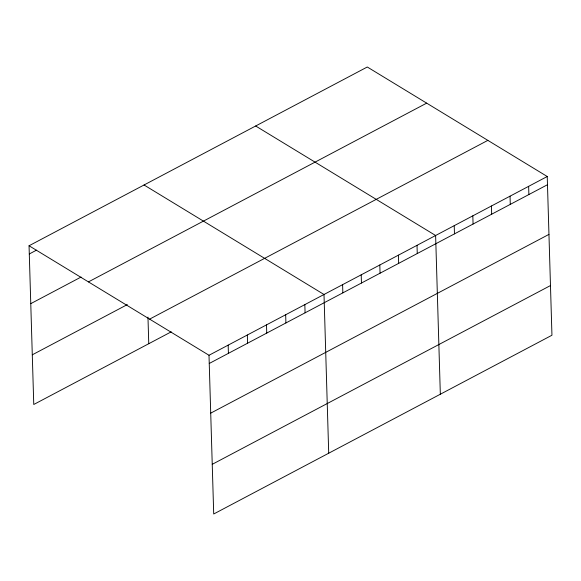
<?xml version="1.0" encoding="UTF-8"?>
<svg xmlns="http://www.w3.org/2000/svg" width="581" height="581" viewBox="0 0 581 581"><rect width="100%" height="100%" fill="white"/><g stroke="black" fill="none" stroke-linecap="round" stroke-linejoin="round"><path stroke-width="0.87" d="M29.05 245.763L367.286 67.004L547.237 176.508L551.95 335.237L213.714 513.996L209 355.267L29.05 245.763L33.763 404.492L171.242 331.831M29.297 253.97L36.48 250.171M30.771 303.645L81.079 277.05M88.435 281.901L426.672 103.142M32.289 354.817L127.319 304.597M149.615 319.129L487.851 140.37M209 355.267L547.237 176.508M209.247 363.474L547.484 184.714M210.721 413.142L548.958 234.39M212.239 464.321L550.476 285.561M255.669 125.997L435.619 235.501L440.333 394.223M144.052 184.99L324.002 294.487L328.715 453.216M528.637 186.341L528.877 194.548M510.031 196.175L510.278 204.381M491.432 206.001L491.671 214.207M472.825 215.834L473.072 224.041M454.226 225.668L454.465 233.874M417.02 245.327L417.26 253.534M398.413 255.161L398.66 263.367M379.814 264.994L380.054 273.201M361.208 274.828L361.455 283.034M342.608 284.661L342.848 292.86M304.836 304.618L305.083 312.825M285.67 314.749L285.91 322.956M266.505 324.881L266.744 333.087M247.339 335.005L247.579 343.211M228.166 345.136L228.413 353.342M147.973 317.103L148.758 343.712"/></g></svg>
